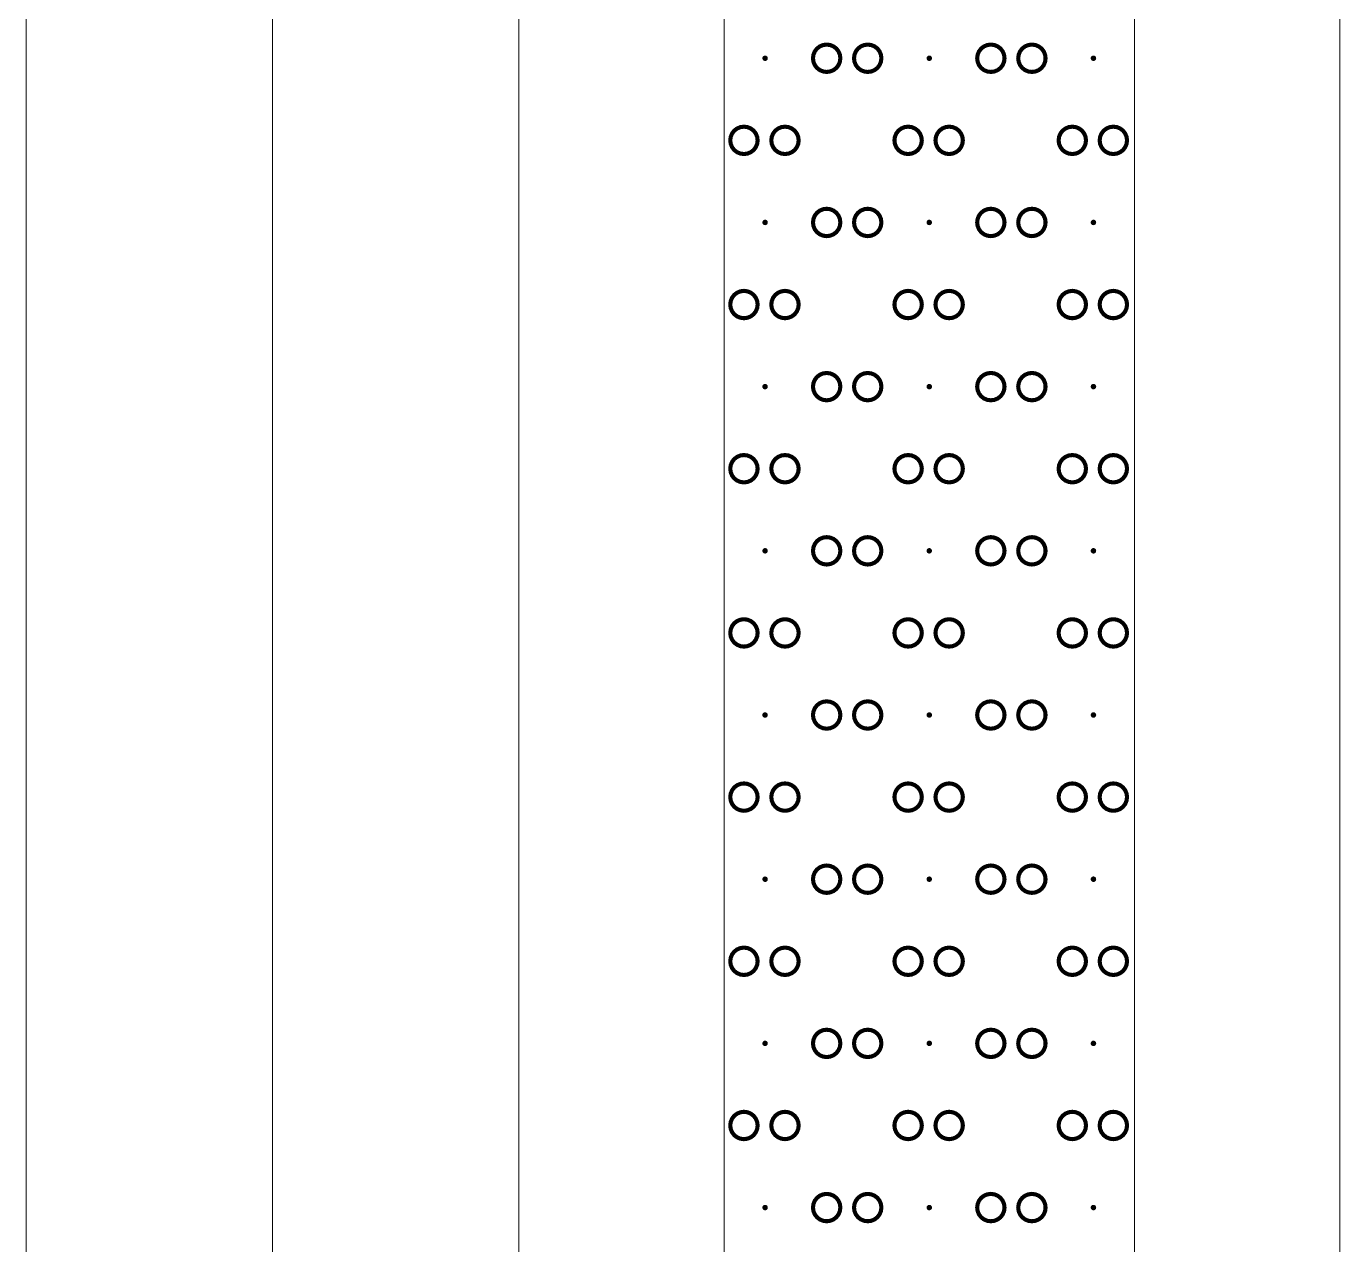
# Model space of a CAD drawing. Header units: inches. Extents: x -27 to 109, y -724 to 26.
# Drawn here: x 14.68 to 21.08, y -138.07 to -132.13 of the extents above; entities that cross this region are included whole.
import ezdxf

# ---------------------------------------------------------------- set-up
doc = ezdxf.new("R2010")
doc.units = ezdxf.units.IN
doc.header["$MEASUREMENT"] = 0
doc.layers.get('0').update_dxf_attribs({"lineweight": 0})

# ---------------------------------------------------------------- blocks, each defined once
blk = doc.blocks.new('lr_block_37')
at = {"true_color": 0x000000}
for points in [[(18.2946, -132.2922), (18.295, -132.2887), (18.2946, -132.2853), (18.2933, -132.2821), (18.2911, -132.2793), (18.2883, -132.2772), (18.2851, -132.2758), (18.2817, -132.2754), (18.2782, -132.2758), (18.275, -132.2772), (18.2722, -132.2793), (18.2701, -132.2821), (18.2687, -132.2853), (18.2683, -132.2887), (18.2687, -132.2922), (18.2701, -132.2954), (18.2722, -132.2982), (18.275, -132.3004), (18.2782, -132.3017), (18.2817, -132.3021), (18.2851, -132.3017), (18.2883, -132.3004), (18.2911, -132.2982), (18.2933, -132.2954)], [(19.0946, -132.2922), (19.095, -132.2887), (19.0946, -132.2853), (19.0933, -132.2821), (19.0911, -132.2793), (19.0883, -132.2772), (19.0851, -132.2758), (19.0817, -132.2754), (19.0782, -132.2758), (19.075, -132.2772), (19.0722, -132.2793), (19.0701, -132.2821), (19.0687, -132.2853), (19.0683, -132.2887), (19.0687, -132.2922), (19.0701, -132.2954), (19.0722, -132.2982), (19.075, -132.3004), (19.0782, -132.3017), (19.0817, -132.3021), (19.0851, -132.3017), (19.0883, -132.3004), (19.0911, -132.2982), (19.0933, -132.2954)], [(19.8946, -132.2922), (19.895, -132.2887), (19.8946, -132.2853), (19.8933, -132.2821), (19.8911, -132.2793), (19.8883, -132.2772), (19.8851, -132.2758), (19.8817, -132.2754), (19.8782, -132.2758), (19.875, -132.2772), (19.8722, -132.2793), (19.8701, -132.2821), (19.8687, -132.2853), (19.8683, -132.2887), (19.8687, -132.2922), (19.8701, -132.2954), (19.8722, -132.2982), (19.875, -132.3004), (19.8782, -132.3017), (19.8817, -132.3021), (19.8851, -132.3017), (19.8883, -132.3004), (19.8911, -132.2982), (19.8933, -132.2954)], [(18.2946, -133.0922), (18.295, -133.0888), (18.2946, -133.0853), (18.2933, -133.0821), (18.2911, -133.0793), (18.2883, -133.0771), (18.2851, -133.0758), (18.2817, -133.0754), (18.2782, -133.0758), (18.275, -133.0771), (18.2722, -133.0793), (18.2701, -133.0821), (18.2687, -133.0853), (18.2683, -133.0888), (18.2687, -133.0922), (18.2701, -133.0954), (18.2722, -133.0982), (18.275, -133.1003), (18.2782, -133.1017), (18.2817, -133.1021), (18.2851, -133.1017), (18.2883, -133.1003), (18.2911, -133.0982), (18.2933, -133.0954)], [(19.0946, -133.0922), (19.095, -133.0888), (19.0946, -133.0853), (19.0933, -133.0821), (19.0911, -133.0793), (19.0883, -133.0771), (19.0851, -133.0758), (19.0817, -133.0754), (19.0782, -133.0758), (19.075, -133.0771), (19.0722, -133.0793), (19.0701, -133.0821), (19.0687, -133.0853), (19.0683, -133.0888), (19.0687, -133.0922), (19.0701, -133.0954), (19.0722, -133.0982), (19.075, -133.1003), (19.0782, -133.1017), (19.0817, -133.1021), (19.0851, -133.1017), (19.0883, -133.1003), (19.0911, -133.0982), (19.0933, -133.0954)], [(19.8946, -133.0922), (19.895, -133.0888), (19.8946, -133.0853), (19.8933, -133.0821), (19.8911, -133.0793), (19.8883, -133.0771), (19.8851, -133.0758), (19.8817, -133.0754), (19.8782, -133.0758), (19.875, -133.0771), (19.8722, -133.0793), (19.8701, -133.0821), (19.8687, -133.0853), (19.8683, -133.0888), (19.8687, -133.0922), (19.8701, -133.0954), (19.8722, -133.0982), (19.875, -133.1003), (19.8782, -133.1017), (19.8817, -133.1021), (19.8851, -133.1017), (19.8883, -133.1003), (19.8911, -133.0982), (19.8933, -133.0954)], [(18.2946, -133.8922), (18.295, -133.8887), (18.2946, -133.8853), (18.2933, -133.8821), (18.2911, -133.8793), (18.2883, -133.8772), (18.2851, -133.8758), (18.2817, -133.8754), (18.2782, -133.8758), (18.275, -133.8772), (18.2722, -133.8793), (18.2701, -133.8821), (18.2687, -133.8853), (18.2683, -133.8887), (18.2687, -133.8922), (18.2701, -133.8954), (18.2722, -133.8982), (18.275, -133.9004), (18.2782, -133.9017), (18.2817, -133.9021), (18.2851, -133.9017), (18.2883, -133.9004), (18.2911, -133.8982), (18.2933, -133.8954)], [(19.0946, -133.8922), (19.095, -133.8887), (19.0946, -133.8853), (19.0933, -133.8821), (19.0911, -133.8793), (19.0883, -133.8772), (19.0851, -133.8758), (19.0817, -133.8754), (19.0782, -133.8758), (19.075, -133.8772), (19.0722, -133.8793), (19.0701, -133.8821), (19.0687, -133.8853), (19.0683, -133.8887), (19.0687, -133.8922), (19.0701, -133.8954), (19.0722, -133.8982), (19.075, -133.9004), (19.0782, -133.9017), (19.0817, -133.9021), (19.0851, -133.9017), (19.0883, -133.9004), (19.0911, -133.8982), (19.0933, -133.8954)], [(19.8946, -133.8922), (19.895, -133.8887), (19.8946, -133.8853), (19.8933, -133.8821), (19.8911, -133.8793), (19.8883, -133.8772), (19.8851, -133.8758), (19.8817, -133.8754), (19.8782, -133.8758), (19.875, -133.8772), (19.8722, -133.8793), (19.8701, -133.8821), (19.8687, -133.8853), (19.8683, -133.8887), (19.8687, -133.8922), (19.8701, -133.8954), (19.8722, -133.8982), (19.875, -133.9004), (19.8782, -133.9017), (19.8817, -133.9021), (19.8851, -133.9017), (19.8883, -133.9004), (19.8911, -133.8982), (19.8933, -133.8954)], [(18.2946, -134.6922), (18.295, -134.6887), (18.2946, -134.6853), (18.2933, -134.6821), (18.2911, -134.6793), (18.2883, -134.6772), (18.2851, -134.6758), (18.2817, -134.6754), (18.2782, -134.6758), (18.275, -134.6772), (18.2722, -134.6793), (18.2701, -134.6821), (18.2687, -134.6853), (18.2683, -134.6887), (18.2687, -134.6922), (18.2701, -134.6954), (18.2722, -134.6982), (18.275, -134.7003), (18.2782, -134.7017), (18.2817, -134.7021), (18.2851, -134.7017), (18.2883, -134.7003), (18.2911, -134.6982), (18.2933, -134.6954)], [(19.0946, -134.6922), (19.095, -134.6887), (19.0946, -134.6853), (19.0933, -134.6821), (19.0911, -134.6793), (19.0883, -134.6772), (19.0851, -134.6758), (19.0817, -134.6754), (19.0782, -134.6758), (19.075, -134.6772), (19.0722, -134.6793), (19.0701, -134.6821), (19.0687, -134.6853), (19.0683, -134.6887), (19.0687, -134.6922), (19.0701, -134.6954), (19.0722, -134.6982), (19.075, -134.7003), (19.0782, -134.7017), (19.0817, -134.7021), (19.0851, -134.7017), (19.0883, -134.7003), (19.0911, -134.6982), (19.0933, -134.6954)], [(19.8946, -134.6922), (19.895, -134.6887), (19.8946, -134.6853), (19.8933, -134.6821), (19.8911, -134.6793), (19.8883, -134.6772), (19.8851, -134.6758), (19.8817, -134.6754), (19.8782, -134.6758), (19.875, -134.6772), (19.8722, -134.6793), (19.8701, -134.6821), (19.8687, -134.6853), (19.8683, -134.6887), (19.8687, -134.6922), (19.8701, -134.6954), (19.8722, -134.6982), (19.875, -134.7003), (19.8782, -134.7017), (19.8817, -134.7021), (19.8851, -134.7017), (19.8883, -134.7003), (19.8911, -134.6982), (19.8933, -134.6954)], [(18.2946, -135.4922), (18.295, -135.4888), (18.2946, -135.4853), (18.2933, -135.4821), (18.2911, -135.4793), (18.2883, -135.4771), (18.2851, -135.4758), (18.2817, -135.4754), (18.2782, -135.4758), (18.275, -135.4771), (18.2722, -135.4793), (18.2701, -135.4821), (18.2687, -135.4853), (18.2683, -135.4888), (18.2687, -135.4922), (18.2701, -135.4954), (18.2722, -135.4982), (18.275, -135.5003), (18.2782, -135.5017), (18.2817, -135.5021), (18.2851, -135.5017), (18.2883, -135.5003), (18.2911, -135.4982), (18.2933, -135.4954)], [(19.0946, -135.4922), (19.095, -135.4888), (19.0946, -135.4853), (19.0933, -135.4821), (19.0911, -135.4793), (19.0883, -135.4771), (19.0851, -135.4758), (19.0817, -135.4754), (19.0782, -135.4758), (19.075, -135.4771), (19.0722, -135.4793), (19.0701, -135.4821), (19.0687, -135.4853), (19.0683, -135.4888), (19.0687, -135.4922), (19.0701, -135.4954), (19.0722, -135.4982), (19.075, -135.5003), (19.0782, -135.5017), (19.0817, -135.5021), (19.0851, -135.5017), (19.0883, -135.5003), (19.0911, -135.4982), (19.0933, -135.4954)], [(19.8946, -135.4922), (19.895, -135.4888), (19.8946, -135.4853), (19.8933, -135.4821), (19.8911, -135.4793), (19.8883, -135.4771), (19.8851, -135.4758), (19.8817, -135.4754), (19.8782, -135.4758), (19.875, -135.4771), (19.8722, -135.4793), (19.8701, -135.4821), (19.8687, -135.4853), (19.8683, -135.4888), (19.8687, -135.4922), (19.8701, -135.4954), (19.8722, -135.4982), (19.875, -135.5003), (19.8782, -135.5017), (19.8817, -135.5021), (19.8851, -135.5017), (19.8883, -135.5003), (19.8911, -135.4982), (19.8933, -135.4954)], [(18.2946, -136.2922), (18.295, -136.2888), (18.2946, -136.2853), (18.2933, -136.2821), (18.2911, -136.2793), (18.2883, -136.2772), (18.2851, -136.2758), (18.2817, -136.2754), (18.2782, -136.2758), (18.275, -136.2772), (18.2722, -136.2793), (18.2701, -136.2821), (18.2687, -136.2853), (18.2683, -136.2888), (18.2687, -136.2922), (18.2701, -136.2954), (18.2722, -136.2982), (18.275, -136.3004), (18.2782, -136.3017), (18.2817, -136.3021), (18.2851, -136.3017), (18.2883, -136.3004), (18.2911, -136.2982), (18.2933, -136.2954)], [(19.0946, -136.2922), (19.095, -136.2888), (19.0946, -136.2853), (19.0933, -136.2821), (19.0911, -136.2793), (19.0883, -136.2772), (19.0851, -136.2758), (19.0817, -136.2754), (19.0782, -136.2758), (19.075, -136.2772), (19.0722, -136.2793), (19.0701, -136.2821), (19.0687, -136.2853), (19.0683, -136.2888), (19.0687, -136.2922), (19.0701, -136.2954), (19.0722, -136.2982), (19.075, -136.3004), (19.0782, -136.3017), (19.0817, -136.3021), (19.0851, -136.3017), (19.0883, -136.3004), (19.0911, -136.2982), (19.0933, -136.2954)], [(19.8946, -136.2922), (19.895, -136.2888), (19.8946, -136.2853), (19.8933, -136.2821), (19.8911, -136.2793), (19.8883, -136.2772), (19.8851, -136.2758), (19.8817, -136.2754), (19.8782, -136.2758), (19.875, -136.2772), (19.8722, -136.2793), (19.8701, -136.2821), (19.8687, -136.2853), (19.8683, -136.2888), (19.8687, -136.2922), (19.8701, -136.2954), (19.8722, -136.2982), (19.875, -136.3004), (19.8782, -136.3017), (19.8817, -136.3021), (19.8851, -136.3017), (19.8883, -136.3004), (19.8911, -136.2982), (19.8933, -136.2954)], [(18.2946, -137.0922), (18.295, -137.0888), (18.2946, -137.0853), (18.2933, -137.0821), (18.2911, -137.0793), (18.2883, -137.0771), (18.2851, -137.0758), (18.2817, -137.0754), (18.2782, -137.0758), (18.275, -137.0771), (18.2722, -137.0793), (18.2701, -137.0821), (18.2687, -137.0853), (18.2683, -137.0888), (18.2687, -137.0922), (18.2701, -137.0954), (18.2722, -137.0982), (18.275, -137.1003), (18.2782, -137.1017), (18.2817, -137.1021), (18.2851, -137.1017), (18.2883, -137.1003), (18.2911, -137.0982), (18.2933, -137.0954)], [(19.0946, -137.0922), (19.095, -137.0888), (19.0946, -137.0853), (19.0933, -137.0821), (19.0911, -137.0793), (19.0883, -137.0771), (19.0851, -137.0758), (19.0817, -137.0754), (19.0782, -137.0758), (19.075, -137.0771), (19.0722, -137.0793), (19.0701, -137.0821), (19.0687, -137.0853), (19.0683, -137.0888), (19.0687, -137.0922), (19.0701, -137.0954), (19.0722, -137.0982), (19.075, -137.1003), (19.0782, -137.1017), (19.0817, -137.1021), (19.0851, -137.1017), (19.0883, -137.1003), (19.0911, -137.0982), (19.0933, -137.0954)], [(19.8946, -137.0922), (19.895, -137.0888), (19.8946, -137.0853), (19.8933, -137.0821), (19.8911, -137.0793), (19.8883, -137.0771), (19.8851, -137.0758), (19.8817, -137.0754), (19.8782, -137.0758), (19.875, -137.0771), (19.8722, -137.0793), (19.8701, -137.0821), (19.8687, -137.0853), (19.8683, -137.0888), (19.8687, -137.0922), (19.8701, -137.0954), (19.8722, -137.0982), (19.875, -137.1003), (19.8782, -137.1017), (19.8817, -137.1021), (19.8851, -137.1017), (19.8883, -137.1003), (19.8911, -137.0982), (19.8933, -137.0954)], [(18.2946, -137.8922), (18.295, -137.8888), (18.2946, -137.8853), (18.2933, -137.8821), (18.2911, -137.8793), (18.2883, -137.8772), (18.2851, -137.8758), (18.2817, -137.8754), (18.2782, -137.8758), (18.275, -137.8772), (18.2722, -137.8793), (18.2701, -137.8821), (18.2687, -137.8853), (18.2683, -137.8888), (18.2687, -137.8922), (18.2701, -137.8954), (18.2722, -137.8982), (18.275, -137.9004), (18.2782, -137.9017), (18.2817, -137.9021), (18.2851, -137.9017), (18.2883, -137.9004), (18.2911, -137.8982), (18.2933, -137.8954)], [(19.0946, -137.8922), (19.095, -137.8888), (19.0946, -137.8853), (19.0933, -137.8821), (19.0911, -137.8793), (19.0883, -137.8772), (19.0851, -137.8758), (19.0817, -137.8754), (19.0782, -137.8758), (19.075, -137.8772), (19.0722, -137.8793), (19.0701, -137.8821), (19.0687, -137.8853), (19.0683, -137.8888), (19.0687, -137.8922), (19.0701, -137.8954), (19.0722, -137.8982), (19.075, -137.9004), (19.0782, -137.9017), (19.0817, -137.9021), (19.0851, -137.9017), (19.0883, -137.9004), (19.0911, -137.8982), (19.0933, -137.8954)], [(19.8946, -137.8922), (19.895, -137.8888), (19.8946, -137.8853), (19.8933, -137.8821), (19.8911, -137.8793), (19.8883, -137.8772), (19.8851, -137.8758), (19.8817, -137.8754), (19.8782, -137.8758), (19.875, -137.8772), (19.8722, -137.8793), (19.8701, -137.8821), (19.8687, -137.8853), (19.8683, -137.8888), (19.8687, -137.8922), (19.8701, -137.8954), (19.8722, -137.8982), (19.875, -137.9004), (19.8782, -137.9017), (19.8817, -137.9021), (19.8851, -137.9017), (19.8883, -137.9004), (19.8911, -137.8982), (19.8933, -137.8954)]]:
    blk.add_hatch(color=18, dxfattribs=at).paths.add_polyline_path(points, flags=17)
at = {"color": 7, "const_width": 0.02}
for points in [[(18.6483, -132.2887), (18.6461, -132.2715), (18.6394, -132.2554), (18.6289, -132.2415), (18.615, -132.231), (18.5989, -132.2243), (18.5817, -132.2221), (18.5645, -132.2243), (18.5483, -132.231), (18.5345, -132.2415), (18.5239, -132.2554), (18.5173, -132.2715), (18.515, -132.2887), (18.5173, -132.3059), (18.5239, -132.3221), (18.5345, -132.3359), (18.5483, -132.3465), (18.5645, -132.3531), (18.5817, -132.3554), (18.5989, -132.3531), (18.615, -132.3465), (18.6289, -132.3359), (18.6394, -132.3221), (18.6461, -132.3059), (18.6483, -132.2887)], [(18.8483, -132.2887), (18.8461, -132.2715), (18.8394, -132.2554), (18.8289, -132.2415), (18.815, -132.231), (18.7989, -132.2243), (18.7817, -132.2221), (18.7645, -132.2243), (18.7483, -132.231), (18.7345, -132.2415), (18.7239, -132.2554), (18.7173, -132.2715), (18.715, -132.2887), (18.7173, -132.3059), (18.7239, -132.3221), (18.7345, -132.3359), (18.7483, -132.3465), (18.7645, -132.3531), (18.7817, -132.3554), (18.7989, -132.3531), (18.815, -132.3465), (18.8289, -132.3359), (18.8394, -132.3221), (18.8461, -132.3059), (18.8483, -132.2887)], [(19.4483, -132.2887), (19.4461, -132.2715), (19.4394, -132.2554), (19.4289, -132.2415), (19.415, -132.231), (19.3989, -132.2243), (19.3817, -132.2221), (19.3645, -132.2243), (19.3483, -132.231), (19.3345, -132.2415), (19.3239, -132.2554), (19.3173, -132.2715), (19.315, -132.2887), (19.3173, -132.3059), (19.3239, -132.3221), (19.3345, -132.3359), (19.3483, -132.3465), (19.3645, -132.3531), (19.3817, -132.3554), (19.3989, -132.3531), (19.415, -132.3465), (19.4289, -132.3359), (19.4394, -132.3221), (19.4461, -132.3059), (19.4483, -132.2887)], [(19.6483, -132.2887), (19.6461, -132.2715), (19.6394, -132.2554), (19.6289, -132.2415), (19.615, -132.231), (19.5989, -132.2243), (19.5817, -132.2221), (19.5645, -132.2243), (19.5483, -132.231), (19.5345, -132.2415), (19.5239, -132.2554), (19.5173, -132.2715), (19.515, -132.2887), (19.5173, -132.3059), (19.5239, -132.3221), (19.5345, -132.3359), (19.5483, -132.3465), (19.5645, -132.3531), (19.5817, -132.3554), (19.5989, -132.3531), (19.615, -132.3465), (19.6289, -132.3359), (19.6394, -132.3221), (19.6461, -132.3059), (19.6483, -132.2887)], [(18.2453, -132.6887), (18.243, -132.6715), (18.2363, -132.6554), (18.2258, -132.6415), (18.2119, -132.631), (18.1958, -132.6243), (18.1786, -132.6221), (18.1614, -132.6243), (18.1453, -132.631), (18.1314, -132.6415), (18.1209, -132.6554), (18.1142, -132.6715), (18.1119, -132.6887), (18.1142, -132.706), (18.1209, -132.7221), (18.1314, -132.736), (18.1453, -132.7465), (18.1614, -132.7532), (18.1786, -132.7554), (18.1958, -132.7532), (18.2119, -132.7465), (18.2258, -132.736), (18.2363, -132.7221), (18.243, -132.706), (18.2453, -132.6887)], [(18.4453, -132.6887), (18.443, -132.6715), (18.4363, -132.6554), (18.4258, -132.6415), (18.4119, -132.631), (18.3958, -132.6243), (18.3786, -132.6221), (18.3614, -132.6243), (18.3453, -132.631), (18.3314, -132.6415), (18.3209, -132.6554), (18.3142, -132.6715), (18.3119, -132.6887), (18.3142, -132.706), (18.3209, -132.7221), (18.3314, -132.736), (18.3453, -132.7465), (18.3614, -132.7532), (18.3786, -132.7554), (18.3958, -132.7532), (18.4119, -132.7465), (18.4258, -132.736), (18.4363, -132.7221), (18.443, -132.706), (18.4453, -132.6887)], [(19.0453, -132.6887), (19.043, -132.6715), (19.0363, -132.6554), (19.0258, -132.6415), (19.0119, -132.631), (18.9958, -132.6243), (18.9786, -132.6221), (18.9614, -132.6243), (18.9453, -132.631), (18.9314, -132.6415), (18.9209, -132.6554), (18.9142, -132.6715), (18.9119, -132.6887), (18.9142, -132.706), (18.9209, -132.7221), (18.9314, -132.736), (18.9453, -132.7465), (18.9614, -132.7532), (18.9786, -132.7554), (18.9958, -132.7532), (19.0119, -132.7465), (19.0258, -132.736), (19.0363, -132.7221), (19.043, -132.706), (19.0453, -132.6887)], [(19.2453, -132.6887), (19.243, -132.6715), (19.2363, -132.6554), (19.2258, -132.6415), (19.2119, -132.631), (19.1958, -132.6243), (19.1786, -132.6221), (19.1614, -132.6243), (19.1453, -132.631), (19.1314, -132.6415), (19.1209, -132.6554), (19.1142, -132.6715), (19.1119, -132.6887), (19.1142, -132.706), (19.1209, -132.7221), (19.1314, -132.736), (19.1453, -132.7465), (19.1614, -132.7532), (19.1786, -132.7554), (19.1958, -132.7532), (19.2119, -132.7465), (19.2258, -132.736), (19.2363, -132.7221), (19.243, -132.706), (19.2453, -132.6887)], [(19.8453, -132.6887), (19.843, -132.6715), (19.8363, -132.6554), (19.8258, -132.6415), (19.8119, -132.631), (19.7958, -132.6243), (19.7786, -132.6221), (19.7614, -132.6243), (19.7453, -132.631), (19.7314, -132.6415), (19.7209, -132.6554), (19.7142, -132.6715), (19.7119, -132.6887), (19.7142, -132.706), (19.7209, -132.7221), (19.7314, -132.736), (19.7453, -132.7465), (19.7614, -132.7532), (19.7786, -132.7554), (19.7958, -132.7532), (19.8119, -132.7465), (19.8258, -132.736), (19.8363, -132.7221), (19.843, -132.706), (19.8453, -132.6887)], [(20.0453, -132.6887), (20.043, -132.6715), (20.0363, -132.6554), (20.0258, -132.6415), (20.0119, -132.631), (19.9958, -132.6243), (19.9786, -132.6221), (19.9614, -132.6243), (19.9453, -132.631), (19.9314, -132.6415), (19.9209, -132.6554), (19.9142, -132.6715), (19.9119, -132.6887), (19.9142, -132.706), (19.9209, -132.7221), (19.9314, -132.736), (19.9453, -132.7465), (19.9614, -132.7532), (19.9786, -132.7554), (19.9958, -132.7532), (20.0119, -132.7465), (20.0258, -132.736), (20.0363, -132.7221), (20.043, -132.706), (20.0453, -132.6887)], [(18.6483, -133.0888), (18.6461, -133.0716), (18.6394, -133.0554), (18.6289, -133.0416), (18.615, -133.031), (18.5989, -133.0243), (18.5817, -133.0221), (18.5645, -133.0243), (18.5483, -133.031), (18.5345, -133.0416), (18.5239, -133.0554), (18.5173, -133.0716), (18.515, -133.0888), (18.5173, -133.106), (18.5239, -133.1221), (18.5345, -133.136), (18.5483, -133.1465), (18.5645, -133.1532), (18.5817, -133.1554), (18.5989, -133.1532), (18.615, -133.1465), (18.6289, -133.136), (18.6394, -133.1221), (18.6461, -133.106), (18.6483, -133.0888)], [(18.8483, -133.0888), (18.8461, -133.0716), (18.8394, -133.0554), (18.8289, -133.0416), (18.815, -133.031), (18.7989, -133.0243), (18.7817, -133.0221), (18.7645, -133.0243), (18.7483, -133.031), (18.7345, -133.0416), (18.7239, -133.0554), (18.7173, -133.0716), (18.715, -133.0888), (18.7173, -133.106), (18.7239, -133.1221), (18.7345, -133.136), (18.7483, -133.1465), (18.7645, -133.1532), (18.7817, -133.1554), (18.7989, -133.1532), (18.815, -133.1465), (18.8289, -133.136), (18.8394, -133.1221), (18.8461, -133.106), (18.8483, -133.0888)], [(19.4483, -133.0888), (19.4461, -133.0716), (19.4394, -133.0554), (19.4289, -133.0416), (19.415, -133.031), (19.3989, -133.0243), (19.3817, -133.0221), (19.3645, -133.0243), (19.3483, -133.031), (19.3345, -133.0416), (19.3239, -133.0554), (19.3173, -133.0716), (19.315, -133.0888), (19.3173, -133.106), (19.3239, -133.1221), (19.3345, -133.136), (19.3483, -133.1465), (19.3645, -133.1532), (19.3817, -133.1554), (19.3989, -133.1532), (19.415, -133.1465), (19.4289, -133.136), (19.4394, -133.1221), (19.4461, -133.106), (19.4483, -133.0888)], [(19.6483, -133.0888), (19.6461, -133.0716), (19.6394, -133.0554), (19.6289, -133.0416), (19.615, -133.031), (19.5989, -133.0243), (19.5817, -133.0221), (19.5645, -133.0243), (19.5483, -133.031), (19.5345, -133.0416), (19.5239, -133.0554), (19.5173, -133.0716), (19.515, -133.0888), (19.5173, -133.106), (19.5239, -133.1221), (19.5345, -133.136), (19.5483, -133.1465), (19.5645, -133.1532), (19.5817, -133.1554), (19.5989, -133.1532), (19.615, -133.1465), (19.6289, -133.136), (19.6394, -133.1221), (19.6461, -133.106), (19.6483, -133.0888)], [(18.2453, -133.4888), (18.243, -133.4716), (18.2363, -133.4554), (18.2258, -133.4416), (18.2119, -133.431), (18.1958, -133.4244), (18.1786, -133.4221), (18.1614, -133.4244), (18.1453, -133.431), (18.1314, -133.4416), (18.1209, -133.4554), (18.1142, -133.4716), (18.1119, -133.4888), (18.1142, -133.506), (18.1209, -133.5221), (18.1314, -133.536), (18.1453, -133.5465), (18.1614, -133.5531), (18.1786, -133.5554), (18.1958, -133.5531), (18.2119, -133.5465), (18.2258, -133.536), (18.2363, -133.5221), (18.243, -133.506), (18.2453, -133.4888)], [(18.4453, -133.4888), (18.443, -133.4716), (18.4363, -133.4554), (18.4258, -133.4416), (18.4119, -133.431), (18.3958, -133.4244), (18.3786, -133.4221), (18.3614, -133.4244), (18.3453, -133.431), (18.3314, -133.4416), (18.3209, -133.4554), (18.3142, -133.4716), (18.3119, -133.4888), (18.3142, -133.506), (18.3209, -133.5221), (18.3314, -133.536), (18.3453, -133.5465), (18.3614, -133.5531), (18.3786, -133.5554), (18.3958, -133.5531), (18.4119, -133.5465), (18.4258, -133.536), (18.4363, -133.5221), (18.443, -133.506), (18.4453, -133.4888)], [(19.0453, -133.4888), (19.043, -133.4716), (19.0363, -133.4554), (19.0258, -133.4416), (19.0119, -133.431), (18.9958, -133.4244), (18.9786, -133.4221), (18.9614, -133.4244), (18.9453, -133.431), (18.9314, -133.4416), (18.9209, -133.4554), (18.9142, -133.4716), (18.9119, -133.4888), (18.9142, -133.506), (18.9209, -133.5221), (18.9314, -133.536), (18.9453, -133.5465), (18.9614, -133.5531), (18.9786, -133.5554), (18.9958, -133.5531), (19.0119, -133.5465), (19.0258, -133.536), (19.0363, -133.5221), (19.043, -133.506), (19.0453, -133.4888)], [(19.2453, -133.4888), (19.243, -133.4716), (19.2363, -133.4554), (19.2258, -133.4416), (19.2119, -133.431), (19.1958, -133.4244), (19.1786, -133.4221), (19.1614, -133.4244), (19.1453, -133.431), (19.1314, -133.4416), (19.1209, -133.4554), (19.1142, -133.4716), (19.1119, -133.4888), (19.1142, -133.506), (19.1209, -133.5221), (19.1314, -133.536), (19.1453, -133.5465), (19.1614, -133.5531), (19.1786, -133.5554), (19.1958, -133.5531), (19.2119, -133.5465), (19.2258, -133.536), (19.2363, -133.5221), (19.243, -133.506), (19.2453, -133.4888)], [(19.8453, -133.4888), (19.843, -133.4716), (19.8363, -133.4554), (19.8258, -133.4416), (19.8119, -133.431), (19.7958, -133.4244), (19.7786, -133.4221), (19.7614, -133.4244), (19.7453, -133.431), (19.7314, -133.4416), (19.7209, -133.4554), (19.7142, -133.4716), (19.7119, -133.4888), (19.7142, -133.506), (19.7209, -133.5221), (19.7314, -133.536), (19.7453, -133.5465), (19.7614, -133.5531), (19.7786, -133.5554), (19.7958, -133.5531), (19.8119, -133.5465), (19.8258, -133.536), (19.8363, -133.5221), (19.843, -133.506), (19.8453, -133.4888)], [(20.0453, -133.4888), (20.043, -133.4716), (20.0363, -133.4554), (20.0258, -133.4416), (20.0119, -133.431), (19.9958, -133.4244), (19.9786, -133.4221), (19.9614, -133.4244), (19.9453, -133.431), (19.9314, -133.4416), (19.9209, -133.4554), (19.9142, -133.4716), (19.9119, -133.4888), (19.9142, -133.506), (19.9209, -133.5221), (19.9314, -133.536), (19.9453, -133.5465), (19.9614, -133.5531), (19.9786, -133.5554), (19.9958, -133.5531), (20.0119, -133.5465), (20.0258, -133.536), (20.0363, -133.5221), (20.043, -133.506), (20.0453, -133.4888)], [(18.6483, -133.8887), (18.6461, -133.8716), (18.6394, -133.8554), (18.6289, -133.8416), (18.615, -133.831), (18.5989, -133.8244), (18.5817, -133.8221), (18.5645, -133.8244), (18.5483, -133.831), (18.5345, -133.8416), (18.5239, -133.8554), (18.5173, -133.8716), (18.515, -133.8887), (18.5173, -133.9059), (18.5239, -133.9221), (18.5345, -133.9359), (18.5483, -133.9465), (18.5645, -133.9531), (18.5817, -133.9554), (18.5989, -133.9531), (18.615, -133.9465), (18.6289, -133.9359), (18.6394, -133.9221), (18.6461, -133.9059), (18.6483, -133.8887)], [(18.8483, -133.8887), (18.8461, -133.8716), (18.8394, -133.8554), (18.8289, -133.8416), (18.815, -133.831), (18.7989, -133.8244), (18.7817, -133.8221), (18.7645, -133.8244), (18.7483, -133.831), (18.7345, -133.8416), (18.7239, -133.8554), (18.7173, -133.8716), (18.715, -133.8887), (18.7173, -133.9059), (18.7239, -133.9221), (18.7345, -133.9359), (18.7483, -133.9465), (18.7645, -133.9531), (18.7817, -133.9554), (18.7989, -133.9531), (18.815, -133.9465), (18.8289, -133.9359), (18.8394, -133.9221), (18.8461, -133.9059), (18.8483, -133.8887)], [(19.4483, -133.8887), (19.4461, -133.8716), (19.4394, -133.8554), (19.4289, -133.8416), (19.415, -133.831), (19.3989, -133.8244), (19.3817, -133.8221), (19.3645, -133.8244), (19.3483, -133.831), (19.3345, -133.8416), (19.3239, -133.8554), (19.3173, -133.8716), (19.315, -133.8887), (19.3173, -133.9059), (19.3239, -133.9221), (19.3345, -133.9359), (19.3483, -133.9465), (19.3645, -133.9531), (19.3817, -133.9554), (19.3989, -133.9531), (19.415, -133.9465), (19.4289, -133.9359), (19.4394, -133.9221), (19.4461, -133.9059), (19.4483, -133.8887)], [(19.6483, -133.8887), (19.6461, -133.8716), (19.6394, -133.8554), (19.6289, -133.8416), (19.615, -133.831), (19.5989, -133.8244), (19.5817, -133.8221), (19.5645, -133.8244), (19.5483, -133.831), (19.5345, -133.8416), (19.5239, -133.8554), (19.5173, -133.8716), (19.515, -133.8887), (19.5173, -133.9059), (19.5239, -133.9221), (19.5345, -133.9359), (19.5483, -133.9465), (19.5645, -133.9531), (19.5817, -133.9554), (19.5989, -133.9531), (19.615, -133.9465), (19.6289, -133.9359), (19.6394, -133.9221), (19.6461, -133.9059), (19.6483, -133.8887)], [(18.2453, -134.2887), (18.243, -134.2715), (18.2363, -134.2554), (18.2258, -134.2415), (18.2119, -134.231), (18.1958, -134.2243), (18.1786, -134.2221), (18.1614, -134.2243), (18.1453, -134.231), (18.1314, -134.2415), (18.1209, -134.2554), (18.1142, -134.2715), (18.1119, -134.2887), (18.1142, -134.3059), (18.1209, -134.3221), (18.1314, -134.3359), (18.1453, -134.3465), (18.1614, -134.3531), (18.1786, -134.3554), (18.1958, -134.3531), (18.2119, -134.3465), (18.2258, -134.3359), (18.2363, -134.3221), (18.243, -134.3059), (18.2453, -134.2887)], [(18.4453, -134.2887), (18.443, -134.2715), (18.4363, -134.2554), (18.4258, -134.2415), (18.4119, -134.231), (18.3958, -134.2243), (18.3786, -134.2221), (18.3614, -134.2243), (18.3453, -134.231), (18.3314, -134.2415), (18.3209, -134.2554), (18.3142, -134.2715), (18.3119, -134.2887), (18.3142, -134.3059), (18.3209, -134.3221), (18.3314, -134.3359), (18.3453, -134.3465), (18.3614, -134.3531), (18.3786, -134.3554), (18.3958, -134.3531), (18.4119, -134.3465), (18.4258, -134.3359), (18.4363, -134.3221), (18.443, -134.3059), (18.4453, -134.2887)], [(19.0453, -134.2887), (19.043, -134.2715), (19.0363, -134.2554), (19.0258, -134.2415), (19.0119, -134.231), (18.9958, -134.2243), (18.9786, -134.2221), (18.9614, -134.2243), (18.9453, -134.231), (18.9314, -134.2415), (18.9209, -134.2554), (18.9142, -134.2715), (18.9119, -134.2887), (18.9142, -134.3059), (18.9209, -134.3221), (18.9314, -134.3359), (18.9453, -134.3465), (18.9614, -134.3531), (18.9786, -134.3554), (18.9958, -134.3531), (19.0119, -134.3465), (19.0258, -134.3359), (19.0363, -134.3221), (19.043, -134.3059), (19.0453, -134.2887)], [(19.2453, -134.2887), (19.243, -134.2715), (19.2363, -134.2554), (19.2258, -134.2415), (19.2119, -134.231), (19.1958, -134.2243), (19.1786, -134.2221), (19.1614, -134.2243), (19.1453, -134.231), (19.1314, -134.2415), (19.1209, -134.2554), (19.1142, -134.2715), (19.1119, -134.2887), (19.1142, -134.3059), (19.1209, -134.3221), (19.1314, -134.3359), (19.1453, -134.3465), (19.1614, -134.3531), (19.1786, -134.3554), (19.1958, -134.3531), (19.2119, -134.3465), (19.2258, -134.3359), (19.2363, -134.3221), (19.243, -134.3059), (19.2453, -134.2887)], [(19.8453, -134.2887), (19.843, -134.2715), (19.8363, -134.2554), (19.8258, -134.2415), (19.8119, -134.231), (19.7958, -134.2243), (19.7786, -134.2221), (19.7614, -134.2243), (19.7453, -134.231), (19.7314, -134.2415), (19.7209, -134.2554), (19.7142, -134.2715), (19.7119, -134.2887), (19.7142, -134.3059), (19.7209, -134.3221), (19.7314, -134.3359), (19.7453, -134.3465), (19.7614, -134.3531), (19.7786, -134.3554), (19.7958, -134.3531), (19.8119, -134.3465), (19.8258, -134.3359), (19.8363, -134.3221), (19.843, -134.3059), (19.8453, -134.2887)], [(20.0453, -134.2887), (20.043, -134.2715), (20.0363, -134.2554), (20.0258, -134.2415), (20.0119, -134.231), (19.9958, -134.2243), (19.9786, -134.2221), (19.9614, -134.2243), (19.9453, -134.231), (19.9314, -134.2415), (19.9209, -134.2554), (19.9142, -134.2715), (19.9119, -134.2887), (19.9142, -134.3059), (19.9209, -134.3221), (19.9314, -134.3359), (19.9453, -134.3465), (19.9614, -134.3531), (19.9786, -134.3554), (19.9958, -134.3531), (20.0119, -134.3465), (20.0258, -134.3359), (20.0363, -134.3221), (20.043, -134.3059), (20.0453, -134.2887)], [(18.6483, -134.6887), (18.6461, -134.6715), (18.6394, -134.6554), (18.6289, -134.6415), (18.615, -134.631), (18.5989, -134.6243), (18.5817, -134.6221), (18.5645, -134.6243), (18.5483, -134.631), (18.5345, -134.6415), (18.5239, -134.6554), (18.5173, -134.6715), (18.515, -134.6887), (18.5173, -134.706), (18.5239, -134.7221), (18.5345, -134.736), (18.5483, -134.7465), (18.5645, -134.7532), (18.5817, -134.7554), (18.5989, -134.7532), (18.615, -134.7465), (18.6289, -134.736), (18.6394, -134.7221), (18.6461, -134.706), (18.6483, -134.6887)], [(18.8483, -134.6887), (18.8461, -134.6715), (18.8394, -134.6554), (18.8289, -134.6415), (18.815, -134.631), (18.7989, -134.6243), (18.7817, -134.6221), (18.7645, -134.6243), (18.7483, -134.631), (18.7345, -134.6415), (18.7239, -134.6554), (18.7173, -134.6715), (18.715, -134.6887), (18.7173, -134.706), (18.7239, -134.7221), (18.7345, -134.736), (18.7483, -134.7465), (18.7645, -134.7532), (18.7817, -134.7554), (18.7989, -134.7532), (18.815, -134.7465), (18.8289, -134.736), (18.8394, -134.7221), (18.8461, -134.706), (18.8483, -134.6887)], [(19.4483, -134.6887), (19.4461, -134.6715), (19.4394, -134.6554), (19.4289, -134.6415), (19.415, -134.631), (19.3989, -134.6243), (19.3817, -134.6221), (19.3645, -134.6243), (19.3483, -134.631), (19.3345, -134.6415), (19.3239, -134.6554), (19.3173, -134.6715), (19.315, -134.6887), (19.3173, -134.706), (19.3239, -134.7221), (19.3345, -134.736), (19.3483, -134.7465), (19.3645, -134.7532), (19.3817, -134.7554), (19.3989, -134.7532), (19.415, -134.7465), (19.4289, -134.736), (19.4394, -134.7221), (19.4461, -134.706), (19.4483, -134.6887)], [(19.6483, -134.6887), (19.6461, -134.6715), (19.6394, -134.6554), (19.6289, -134.6415), (19.615, -134.631), (19.5989, -134.6243), (19.5817, -134.6221), (19.5645, -134.6243), (19.5483, -134.631), (19.5345, -134.6415), (19.5239, -134.6554), (19.5173, -134.6715), (19.515, -134.6887), (19.5173, -134.706), (19.5239, -134.7221), (19.5345, -134.736), (19.5483, -134.7465), (19.5645, -134.7532), (19.5817, -134.7554), (19.5989, -134.7532), (19.615, -134.7465), (19.6289, -134.736), (19.6394, -134.7221), (19.6461, -134.706), (19.6483, -134.6887)], [(18.2453, -135.0888), (18.243, -135.0716), (18.2363, -135.0554), (18.2258, -135.0416), (18.2119, -135.031), (18.1958, -135.0243), (18.1786, -135.0221), (18.1614, -135.0243), (18.1453, -135.031), (18.1314, -135.0416), (18.1209, -135.0554), (18.1142, -135.0716), (18.1119, -135.0888), (18.1142, -135.106), (18.1209, -135.1221), (18.1314, -135.136), (18.1453, -135.1465), (18.1614, -135.1532), (18.1786, -135.1554), (18.1958, -135.1532), (18.2119, -135.1465), (18.2258, -135.136), (18.2363, -135.1221), (18.243, -135.106), (18.2453, -135.0888)], [(18.4453, -135.0888), (18.443, -135.0716), (18.4363, -135.0554), (18.4258, -135.0416), (18.4119, -135.031), (18.3958, -135.0243), (18.3786, -135.0221), (18.3614, -135.0243), (18.3453, -135.031), (18.3314, -135.0416), (18.3209, -135.0554), (18.3142, -135.0716), (18.3119, -135.0888), (18.3142, -135.106), (18.3209, -135.1221), (18.3314, -135.136), (18.3453, -135.1465), (18.3614, -135.1532), (18.3786, -135.1554), (18.3958, -135.1532), (18.4119, -135.1465), (18.4258, -135.136), (18.4363, -135.1221), (18.443, -135.106), (18.4453, -135.0888)], [(19.0453, -135.0888), (19.043, -135.0716), (19.0363, -135.0554), (19.0258, -135.0416), (19.0119, -135.031), (18.9958, -135.0243), (18.9786, -135.0221), (18.9614, -135.0243), (18.9453, -135.031), (18.9314, -135.0416), (18.9209, -135.0554), (18.9142, -135.0716), (18.9119, -135.0888), (18.9142, -135.106), (18.9209, -135.1221), (18.9314, -135.136), (18.9453, -135.1465), (18.9614, -135.1532), (18.9786, -135.1554), (18.9958, -135.1532), (19.0119, -135.1465), (19.0258, -135.136), (19.0363, -135.1221), (19.043, -135.106), (19.0453, -135.0888)], [(19.2453, -135.0888), (19.243, -135.0716), (19.2363, -135.0554), (19.2258, -135.0416), (19.2119, -135.031), (19.1958, -135.0243), (19.1786, -135.0221), (19.1614, -135.0243), (19.1453, -135.031), (19.1314, -135.0416), (19.1209, -135.0554), (19.1142, -135.0716), (19.1119, -135.0888), (19.1142, -135.106), (19.1209, -135.1221), (19.1314, -135.136), (19.1453, -135.1465), (19.1614, -135.1532), (19.1786, -135.1554), (19.1958, -135.1532), (19.2119, -135.1465), (19.2258, -135.136), (19.2363, -135.1221), (19.243, -135.106), (19.2453, -135.0888)], [(19.8453, -135.0888), (19.843, -135.0716), (19.8363, -135.0554), (19.8258, -135.0416), (19.8119, -135.031), (19.7958, -135.0243), (19.7786, -135.0221), (19.7614, -135.0243), (19.7453, -135.031), (19.7314, -135.0416), (19.7209, -135.0554), (19.7142, -135.0716), (19.7119, -135.0888), (19.7142, -135.106), (19.7209, -135.1221), (19.7314, -135.136), (19.7453, -135.1465), (19.7614, -135.1532), (19.7786, -135.1554), (19.7958, -135.1532), (19.8119, -135.1465), (19.8258, -135.136), (19.8363, -135.1221), (19.843, -135.106), (19.8453, -135.0888)], [(20.0453, -135.0888), (20.043, -135.0716), (20.0363, -135.0554), (20.0258, -135.0416), (20.0119, -135.031), (19.9958, -135.0243), (19.9786, -135.0221), (19.9614, -135.0243), (19.9453, -135.031), (19.9314, -135.0416), (19.9209, -135.0554), (19.9142, -135.0716), (19.9119, -135.0888), (19.9142, -135.106), (19.9209, -135.1221), (19.9314, -135.136), (19.9453, -135.1465), (19.9614, -135.1532), (19.9786, -135.1554), (19.9958, -135.1532), (20.0119, -135.1465), (20.0258, -135.136), (20.0363, -135.1221), (20.043, -135.106), (20.0453, -135.0888)], [(18.6483, -135.4888), (18.6461, -135.4716), (18.6394, -135.4554), (18.6289, -135.4416), (18.615, -135.431), (18.5989, -135.4244), (18.5817, -135.4221), (18.5645, -135.4244), (18.5483, -135.431), (18.5345, -135.4416), (18.5239, -135.4554), (18.5173, -135.4716), (18.515, -135.4888), (18.5173, -135.506), (18.5239, -135.5221), (18.5345, -135.536), (18.5483, -135.5465), (18.5645, -135.5531), (18.5817, -135.5554), (18.5989, -135.5531), (18.615, -135.5465), (18.6289, -135.536), (18.6394, -135.5221), (18.6461, -135.506), (18.6483, -135.4888)], [(18.8483, -135.4888), (18.8461, -135.4716), (18.8394, -135.4554), (18.8289, -135.4416), (18.815, -135.431), (18.7989, -135.4244), (18.7817, -135.4221), (18.7645, -135.4244), (18.7483, -135.431), (18.7345, -135.4416), (18.7239, -135.4554), (18.7173, -135.4716), (18.715, -135.4888), (18.7173, -135.506), (18.7239, -135.5221), (18.7345, -135.536), (18.7483, -135.5465), (18.7645, -135.5531), (18.7817, -135.5554), (18.7989, -135.5531), (18.815, -135.5465), (18.8289, -135.536), (18.8394, -135.5221), (18.8461, -135.506), (18.8483, -135.4888)], [(19.4483, -135.4888), (19.4461, -135.4716), (19.4394, -135.4554), (19.4289, -135.4416), (19.415, -135.431), (19.3989, -135.4244), (19.3817, -135.4221), (19.3645, -135.4244), (19.3483, -135.431), (19.3345, -135.4416), (19.3239, -135.4554), (19.3173, -135.4716), (19.315, -135.4888), (19.3173, -135.506), (19.3239, -135.5221), (19.3345, -135.536), (19.3483, -135.5465), (19.3645, -135.5531), (19.3817, -135.5554), (19.3989, -135.5531), (19.415, -135.5465), (19.4289, -135.536), (19.4394, -135.5221), (19.4461, -135.506), (19.4483, -135.4888)], [(19.6483, -135.4888), (19.6461, -135.4716), (19.6394, -135.4554), (19.6289, -135.4416), (19.615, -135.431), (19.5989, -135.4244), (19.5817, -135.4221), (19.5645, -135.4244), (19.5483, -135.431), (19.5345, -135.4416), (19.5239, -135.4554), (19.5173, -135.4716), (19.515, -135.4888), (19.5173, -135.506), (19.5239, -135.5221), (19.5345, -135.536), (19.5483, -135.5465), (19.5645, -135.5531), (19.5817, -135.5554), (19.5989, -135.5531), (19.615, -135.5465), (19.6289, -135.536), (19.6394, -135.5221), (19.6461, -135.506), (19.6483, -135.4888)], [(18.2453, -135.8887), (18.243, -135.8716), (18.2363, -135.8554), (18.2258, -135.8416), (18.2119, -135.831), (18.1958, -135.8244), (18.1786, -135.8221), (18.1614, -135.8244), (18.1453, -135.831), (18.1314, -135.8416), (18.1209, -135.8554), (18.1142, -135.8716), (18.1119, -135.8887), (18.1142, -135.9059), (18.1209, -135.9221), (18.1314, -135.9359), (18.1453, -135.9465), (18.1614, -135.9531), (18.1786, -135.9554), (18.1958, -135.9531), (18.2119, -135.9465), (18.2258, -135.9359), (18.2363, -135.9221), (18.243, -135.9059), (18.2453, -135.8887)], [(18.4453, -135.8887), (18.443, -135.8716), (18.4363, -135.8554), (18.4258, -135.8416), (18.4119, -135.831), (18.3958, -135.8244), (18.3786, -135.8221), (18.3614, -135.8244), (18.3453, -135.831), (18.3314, -135.8416), (18.3209, -135.8554), (18.3142, -135.8716), (18.3119, -135.8887), (18.3142, -135.9059), (18.3209, -135.9221), (18.3314, -135.9359), (18.3453, -135.9465), (18.3614, -135.9531), (18.3786, -135.9554), (18.3958, -135.9531), (18.4119, -135.9465), (18.4258, -135.9359), (18.4363, -135.9221), (18.443, -135.9059), (18.4453, -135.8887)], [(19.0453, -135.8887), (19.043, -135.8716), (19.0363, -135.8554), (19.0258, -135.8416), (19.0119, -135.831), (18.9958, -135.8244), (18.9786, -135.8221), (18.9614, -135.8244), (18.9453, -135.831), (18.9314, -135.8416), (18.9209, -135.8554), (18.9142, -135.8716), (18.9119, -135.8887), (18.9142, -135.9059), (18.9209, -135.9221), (18.9314, -135.9359), (18.9453, -135.9465), (18.9614, -135.9531), (18.9786, -135.9554), (18.9958, -135.9531), (19.0119, -135.9465), (19.0258, -135.9359), (19.0363, -135.9221), (19.043, -135.9059), (19.0453, -135.8887)], [(19.2453, -135.8887), (19.243, -135.8716), (19.2363, -135.8554), (19.2258, -135.8416), (19.2119, -135.831), (19.1958, -135.8244), (19.1786, -135.8221), (19.1614, -135.8244), (19.1453, -135.831), (19.1314, -135.8416), (19.1209, -135.8554), (19.1142, -135.8716), (19.1119, -135.8887), (19.1142, -135.9059), (19.1209, -135.9221), (19.1314, -135.9359), (19.1453, -135.9465), (19.1614, -135.9531), (19.1786, -135.9554), (19.1958, -135.9531), (19.2119, -135.9465), (19.2258, -135.9359), (19.2363, -135.9221), (19.243, -135.9059), (19.2453, -135.8887)], [(19.8453, -135.8887), (19.843, -135.8716), (19.8363, -135.8554), (19.8258, -135.8416), (19.8119, -135.831), (19.7958, -135.8244), (19.7786, -135.8221), (19.7614, -135.8244), (19.7453, -135.831), (19.7314, -135.8416), (19.7209, -135.8554), (19.7142, -135.8716), (19.7119, -135.8887), (19.7142, -135.9059), (19.7209, -135.9221), (19.7314, -135.9359), (19.7453, -135.9465), (19.7614, -135.9531), (19.7786, -135.9554), (19.7958, -135.9531), (19.8119, -135.9465), (19.8258, -135.9359), (19.8363, -135.9221), (19.843, -135.9059), (19.8453, -135.8887)], [(20.0453, -135.8887), (20.043, -135.8716), (20.0363, -135.8554), (20.0258, -135.8416), (20.0119, -135.831), (19.9958, -135.8244), (19.9786, -135.8221), (19.9614, -135.8244), (19.9453, -135.831), (19.9314, -135.8416), (19.9209, -135.8554), (19.9142, -135.8716), (19.9119, -135.8887), (19.9142, -135.9059), (19.9209, -135.9221), (19.9314, -135.9359), (19.9453, -135.9465), (19.9614, -135.9531), (19.9786, -135.9554), (19.9958, -135.9531), (20.0119, -135.9465), (20.0258, -135.9359), (20.0363, -135.9221), (20.043, -135.9059), (20.0453, -135.8887)], [(18.6483, -136.2888), (18.6461, -136.2715), (18.6394, -136.2554), (18.6289, -136.2415), (18.615, -136.231), (18.5989, -136.2243), (18.5817, -136.2221), (18.5645, -136.2243), (18.5483, -136.231), (18.5345, -136.2415), (18.5239, -136.2554), (18.5173, -136.2715), (18.515, -136.2888), (18.5173, -136.306), (18.5239, -136.3221), (18.5345, -136.3359), (18.5483, -136.3465), (18.5645, -136.3531), (18.5817, -136.3554), (18.5989, -136.3531), (18.615, -136.3465), (18.6289, -136.3359), (18.6394, -136.3221), (18.6461, -136.306), (18.6483, -136.2888)], [(18.8483, -136.2888), (18.8461, -136.2715), (18.8394, -136.2554), (18.8289, -136.2415), (18.815, -136.231), (18.7989, -136.2243), (18.7817, -136.2221), (18.7645, -136.2243), (18.7483, -136.231), (18.7345, -136.2415), (18.7239, -136.2554), (18.7173, -136.2715), (18.715, -136.2888), (18.7173, -136.306), (18.7239, -136.3221), (18.7345, -136.3359), (18.7483, -136.3465), (18.7645, -136.3531), (18.7817, -136.3554), (18.7989, -136.3531), (18.815, -136.3465), (18.8289, -136.3359), (18.8394, -136.3221), (18.8461, -136.306), (18.8483, -136.2888)], [(19.4483, -136.2888), (19.4461, -136.2715), (19.4394, -136.2554), (19.4289, -136.2415), (19.415, -136.231), (19.3989, -136.2243), (19.3817, -136.2221), (19.3645, -136.2243), (19.3483, -136.231), (19.3345, -136.2415), (19.3239, -136.2554), (19.3173, -136.2715), (19.315, -136.2888), (19.3173, -136.306), (19.3239, -136.3221), (19.3345, -136.3359), (19.3483, -136.3465), (19.3645, -136.3531), (19.3817, -136.3554), (19.3989, -136.3531), (19.415, -136.3465), (19.4289, -136.3359), (19.4394, -136.3221), (19.4461, -136.306), (19.4483, -136.2888)], [(19.6483, -136.2888), (19.6461, -136.2715), (19.6394, -136.2554), (19.6289, -136.2415), (19.615, -136.231), (19.5989, -136.2243), (19.5817, -136.2221), (19.5645, -136.2243), (19.5483, -136.231), (19.5345, -136.2415), (19.5239, -136.2554), (19.5173, -136.2715), (19.515, -136.2888), (19.5173, -136.306), (19.5239, -136.3221), (19.5345, -136.3359), (19.5483, -136.3465), (19.5645, -136.3531), (19.5817, -136.3554), (19.5989, -136.3531), (19.615, -136.3465), (19.6289, -136.3359), (19.6394, -136.3221), (19.6461, -136.306), (19.6483, -136.2888)], [(18.2453, -136.6887), (18.243, -136.6715), (18.2363, -136.6554), (18.2258, -136.6416), (18.2119, -136.631), (18.1958, -136.6243), (18.1786, -136.6221), (18.1614, -136.6243), (18.1453, -136.631), (18.1314, -136.6416), (18.1209, -136.6554), (18.1142, -136.6715), (18.1119, -136.6887), (18.1142, -136.706), (18.1209, -136.7221), (18.1314, -136.736), (18.1453, -136.7465), (18.1614, -136.7532), (18.1786, -136.7554), (18.1958, -136.7532), (18.2119, -136.7465), (18.2258, -136.736), (18.2363, -136.7221), (18.243, -136.706), (18.2453, -136.6887)], [(18.4453, -136.6887), (18.443, -136.6715), (18.4363, -136.6554), (18.4258, -136.6416), (18.4119, -136.631), (18.3958, -136.6243), (18.3786, -136.6221), (18.3614, -136.6243), (18.3453, -136.631), (18.3314, -136.6416), (18.3209, -136.6554), (18.3142, -136.6715), (18.3119, -136.6887), (18.3142, -136.706), (18.3209, -136.7221), (18.3314, -136.736), (18.3453, -136.7465), (18.3614, -136.7532), (18.3786, -136.7554), (18.3958, -136.7532), (18.4119, -136.7465), (18.4258, -136.736), (18.4363, -136.7221), (18.443, -136.706), (18.4453, -136.6887)], [(19.0453, -136.6887), (19.043, -136.6715), (19.0363, -136.6554), (19.0258, -136.6416), (19.0119, -136.631), (18.9958, -136.6243), (18.9786, -136.6221), (18.9614, -136.6243), (18.9453, -136.631), (18.9314, -136.6416), (18.9209, -136.6554), (18.9142, -136.6715), (18.9119, -136.6887), (18.9142, -136.706), (18.9209, -136.7221), (18.9314, -136.736), (18.9453, -136.7465), (18.9614, -136.7532), (18.9786, -136.7554), (18.9958, -136.7532), (19.0119, -136.7465), (19.0258, -136.736), (19.0363, -136.7221), (19.043, -136.706), (19.0453, -136.6887)], [(19.2453, -136.6887), (19.243, -136.6715), (19.2363, -136.6554), (19.2258, -136.6416), (19.2119, -136.631), (19.1958, -136.6243), (19.1786, -136.6221), (19.1614, -136.6243), (19.1453, -136.631), (19.1314, -136.6416), (19.1209, -136.6554), (19.1142, -136.6715), (19.1119, -136.6887), (19.1142, -136.706), (19.1209, -136.7221), (19.1314, -136.736), (19.1453, -136.7465), (19.1614, -136.7532), (19.1786, -136.7554), (19.1958, -136.7532), (19.2119, -136.7465), (19.2258, -136.736), (19.2363, -136.7221), (19.243, -136.706), (19.2453, -136.6887)], [(19.8453, -136.6887), (19.843, -136.6715), (19.8363, -136.6554), (19.8258, -136.6416), (19.8119, -136.631), (19.7958, -136.6243), (19.7786, -136.6221), (19.7614, -136.6243), (19.7453, -136.631), (19.7314, -136.6416), (19.7209, -136.6554), (19.7142, -136.6715), (19.7119, -136.6887), (19.7142, -136.706), (19.7209, -136.7221), (19.7314, -136.736), (19.7453, -136.7465), (19.7614, -136.7532), (19.7786, -136.7554), (19.7958, -136.7532), (19.8119, -136.7465), (19.8258, -136.736), (19.8363, -136.7221), (19.843, -136.706), (19.8453, -136.6887)], [(20.0453, -136.6887), (20.043, -136.6715), (20.0363, -136.6554), (20.0258, -136.6416), (20.0119, -136.631), (19.9958, -136.6243), (19.9786, -136.6221), (19.9614, -136.6243), (19.9453, -136.631), (19.9314, -136.6416), (19.9209, -136.6554), (19.9142, -136.6715), (19.9119, -136.6887), (19.9142, -136.706), (19.9209, -136.7221), (19.9314, -136.736), (19.9453, -136.7465), (19.9614, -136.7532), (19.9786, -136.7554), (19.9958, -136.7532), (20.0119, -136.7465), (20.0258, -136.736), (20.0363, -136.7221), (20.043, -136.706), (20.0453, -136.6887)], [(18.6483, -137.0888), (18.6461, -137.0716), (18.6394, -137.0554), (18.6289, -137.0416), (18.615, -137.031), (18.5989, -137.0244), (18.5817, -137.0221), (18.5645, -137.0244), (18.5483, -137.031), (18.5345, -137.0416), (18.5239, -137.0554), (18.5173, -137.0716), (18.515, -137.0888), (18.5173, -137.106), (18.5239, -137.1221), (18.5345, -137.136), (18.5483, -137.1465), (18.5645, -137.1532), (18.5817, -137.1554), (18.5989, -137.1532), (18.615, -137.1465), (18.6289, -137.136), (18.6394, -137.1221), (18.6461, -137.106), (18.6483, -137.0888)], [(18.8483, -137.0888), (18.8461, -137.0716), (18.8394, -137.0554), (18.8289, -137.0416), (18.815, -137.031), (18.7989, -137.0244), (18.7817, -137.0221), (18.7645, -137.0244), (18.7483, -137.031), (18.7345, -137.0416), (18.7239, -137.0554), (18.7173, -137.0716), (18.715, -137.0888), (18.7173, -137.106), (18.7239, -137.1221), (18.7345, -137.136), (18.7483, -137.1465), (18.7645, -137.1532), (18.7817, -137.1554), (18.7989, -137.1532), (18.815, -137.1465), (18.8289, -137.136), (18.8394, -137.1221), (18.8461, -137.106), (18.8483, -137.0888)], [(19.4483, -137.0888), (19.4461, -137.0716), (19.4394, -137.0554), (19.4289, -137.0416), (19.415, -137.031), (19.3989, -137.0244), (19.3817, -137.0221), (19.3645, -137.0244), (19.3483, -137.031), (19.3345, -137.0416), (19.3239, -137.0554), (19.3173, -137.0716), (19.315, -137.0888), (19.3173, -137.106), (19.3239, -137.1221), (19.3345, -137.136), (19.3483, -137.1465), (19.3645, -137.1532), (19.3817, -137.1554), (19.3989, -137.1532), (19.415, -137.1465), (19.4289, -137.136), (19.4394, -137.1221), (19.4461, -137.106), (19.4483, -137.0888)], [(19.6483, -137.0888), (19.6461, -137.0716), (19.6394, -137.0554), (19.6289, -137.0416), (19.615, -137.031), (19.5989, -137.0244), (19.5817, -137.0221), (19.5645, -137.0244), (19.5483, -137.031), (19.5345, -137.0416), (19.5239, -137.0554), (19.5173, -137.0716), (19.515, -137.0888), (19.5173, -137.106), (19.5239, -137.1221), (19.5345, -137.136), (19.5483, -137.1465), (19.5645, -137.1532), (19.5817, -137.1554), (19.5989, -137.1532), (19.615, -137.1465), (19.6289, -137.136), (19.6394, -137.1221), (19.6461, -137.106), (19.6483, -137.0888)], [(18.2453, -137.4888), (18.243, -137.4716), (18.2363, -137.4554), (18.2258, -137.4416), (18.2119, -137.431), (18.1958, -137.4244), (18.1786, -137.4221), (18.1614, -137.4244), (18.1453, -137.431), (18.1314, -137.4416), (18.1209, -137.4554), (18.1142, -137.4716), (18.1119, -137.4888), (18.1142, -137.506), (18.1209, -137.5221), (18.1314, -137.536), (18.1453, -137.5465), (18.1614, -137.5531), (18.1786, -137.5554), (18.1958, -137.5531), (18.2119, -137.5465), (18.2258, -137.536), (18.2363, -137.5221), (18.243, -137.506), (18.2453, -137.4888)], [(18.4453, -137.4888), (18.443, -137.4716), (18.4363, -137.4554), (18.4258, -137.4416), (18.4119, -137.431), (18.3958, -137.4244), (18.3786, -137.4221), (18.3614, -137.4244), (18.3453, -137.431), (18.3314, -137.4416), (18.3209, -137.4554), (18.3142, -137.4716), (18.3119, -137.4888), (18.3142, -137.506), (18.3209, -137.5221), (18.3314, -137.536), (18.3453, -137.5465), (18.3614, -137.5531), (18.3786, -137.5554), (18.3958, -137.5531), (18.4119, -137.5465), (18.4258, -137.536), (18.4363, -137.5221), (18.443, -137.506), (18.4453, -137.4888)], [(19.0453, -137.4888), (19.043, -137.4716), (19.0363, -137.4554), (19.0258, -137.4416), (19.0119, -137.431), (18.9958, -137.4244), (18.9786, -137.4221), (18.9614, -137.4244), (18.9453, -137.431), (18.9314, -137.4416), (18.9209, -137.4554), (18.9142, -137.4716), (18.9119, -137.4888), (18.9142, -137.506), (18.9209, -137.5221), (18.9314, -137.536), (18.9453, -137.5465), (18.9614, -137.5531), (18.9786, -137.5554), (18.9958, -137.5531), (19.0119, -137.5465), (19.0258, -137.536), (19.0363, -137.5221), (19.043, -137.506), (19.0453, -137.4888)], [(19.2453, -137.4888), (19.243, -137.4716), (19.2363, -137.4554), (19.2258, -137.4416), (19.2119, -137.431), (19.1958, -137.4244), (19.1786, -137.4221), (19.1614, -137.4244), (19.1453, -137.431), (19.1314, -137.4416), (19.1209, -137.4554), (19.1142, -137.4716), (19.1119, -137.4888), (19.1142, -137.506), (19.1209, -137.5221), (19.1314, -137.536), (19.1453, -137.5465), (19.1614, -137.5531), (19.1786, -137.5554), (19.1958, -137.5531), (19.2119, -137.5465), (19.2258, -137.536), (19.2363, -137.5221), (19.243, -137.506), (19.2453, -137.4888)], [(19.8453, -137.4888), (19.843, -137.4716), (19.8363, -137.4554), (19.8258, -137.4416), (19.8119, -137.431), (19.7958, -137.4244), (19.7786, -137.4221), (19.7614, -137.4244), (19.7453, -137.431), (19.7314, -137.4416), (19.7209, -137.4554), (19.7142, -137.4716), (19.7119, -137.4888), (19.7142, -137.506), (19.7209, -137.5221), (19.7314, -137.536), (19.7453, -137.5465), (19.7614, -137.5531), (19.7786, -137.5554), (19.7958, -137.5531), (19.8119, -137.5465), (19.8258, -137.536), (19.8363, -137.5221), (19.843, -137.506), (19.8453, -137.4888)], [(20.0453, -137.4888), (20.043, -137.4716), (20.0363, -137.4554), (20.0258, -137.4416), (20.0119, -137.431), (19.9958, -137.4244), (19.9786, -137.4221), (19.9614, -137.4244), (19.9453, -137.431), (19.9314, -137.4416), (19.9209, -137.4554), (19.9142, -137.4716), (19.9119, -137.4888), (19.9142, -137.506), (19.9209, -137.5221), (19.9314, -137.536), (19.9453, -137.5465), (19.9614, -137.5531), (19.9786, -137.5554), (19.9958, -137.5531), (20.0119, -137.5465), (20.0258, -137.536), (20.0363, -137.5221), (20.043, -137.506), (20.0453, -137.4888)], [(18.6483, -137.8888), (18.6461, -137.8716), (18.6394, -137.8554), (18.6289, -137.8416), (18.615, -137.831), (18.5989, -137.8244), (18.5817, -137.8221), (18.5645, -137.8244), (18.5483, -137.831), (18.5345, -137.8416), (18.5239, -137.8554), (18.5173, -137.8716), (18.515, -137.8888), (18.5173, -137.906), (18.5239, -137.9221), (18.5345, -137.9359), (18.5483, -137.9465), (18.5645, -137.9532), (18.5817, -137.9554), (18.5989, -137.9532), (18.615, -137.9465), (18.6289, -137.9359), (18.6394, -137.9221), (18.6461, -137.906), (18.6483, -137.8888)], [(18.8483, -137.8888), (18.8461, -137.8716), (18.8394, -137.8554), (18.8289, -137.8416), (18.815, -137.831), (18.7989, -137.8244), (18.7817, -137.8221), (18.7645, -137.8244), (18.7483, -137.831), (18.7345, -137.8416), (18.7239, -137.8554), (18.7173, -137.8716), (18.715, -137.8888), (18.7173, -137.906), (18.7239, -137.9221), (18.7345, -137.9359), (18.7483, -137.9465), (18.7645, -137.9532), (18.7817, -137.9554), (18.7989, -137.9532), (18.815, -137.9465), (18.8289, -137.9359), (18.8394, -137.9221), (18.8461, -137.906), (18.8483, -137.8888)], [(19.4483, -137.8888), (19.4461, -137.8716), (19.4394, -137.8554), (19.4289, -137.8416), (19.415, -137.831), (19.3989, -137.8244), (19.3817, -137.8221), (19.3645, -137.8244), (19.3483, -137.831), (19.3345, -137.8416), (19.3239, -137.8554), (19.3173, -137.8716), (19.315, -137.8888), (19.3173, -137.906), (19.3239, -137.9221), (19.3345, -137.9359), (19.3483, -137.9465), (19.3645, -137.9532), (19.3817, -137.9554), (19.3989, -137.9532), (19.415, -137.9465), (19.4289, -137.9359), (19.4394, -137.9221), (19.4461, -137.906), (19.4483, -137.8888)], [(19.6483, -137.8888), (19.6461, -137.8716), (19.6394, -137.8554), (19.6289, -137.8416), (19.615, -137.831), (19.5989, -137.8244), (19.5817, -137.8221), (19.5645, -137.8244), (19.5483, -137.831), (19.5345, -137.8416), (19.5239, -137.8554), (19.5173, -137.8716), (19.515, -137.8888), (19.5173, -137.906), (19.5239, -137.9221), (19.5345, -137.9359), (19.5483, -137.9465), (19.5645, -137.9532), (19.5817, -137.9554), (19.5989, -137.9532), (19.615, -137.9465), (19.6289, -137.9359), (19.6394, -137.9221), (19.6461, -137.906), (19.6483, -137.8888)]]:
    blk.add_lwpolyline(points, dxfattribs=at)

msp = doc.modelspace()

# ---------------------------------------------------------------- linework, layer by layer
at = {"linetype": 'Continuous', "lineweight": 15}
for p, q in [((14.6817, 0.8962), (14.6817, -693.5538)), ((15.8817, 0.8962), (15.8817, -693.5538)), ((17.0817, 0.8962), (17.0817, -693.5538)), ((21.0817, 0.8962), (21.0817, -693.5538)), ((18.0817, -132.0538), (18.0817, -143.3237)), ((20.0817, -132.0538), (20.0817, -143.3237))]:
    msp.add_line(p, q, dxfattribs=at)

# ---------------------------------------------------------------- block references
at = {"color": 7}
msp.add_blockref('lr_block_37', (0, 0), dxfattribs=at)

doc.saveas('drawing.dxf')
